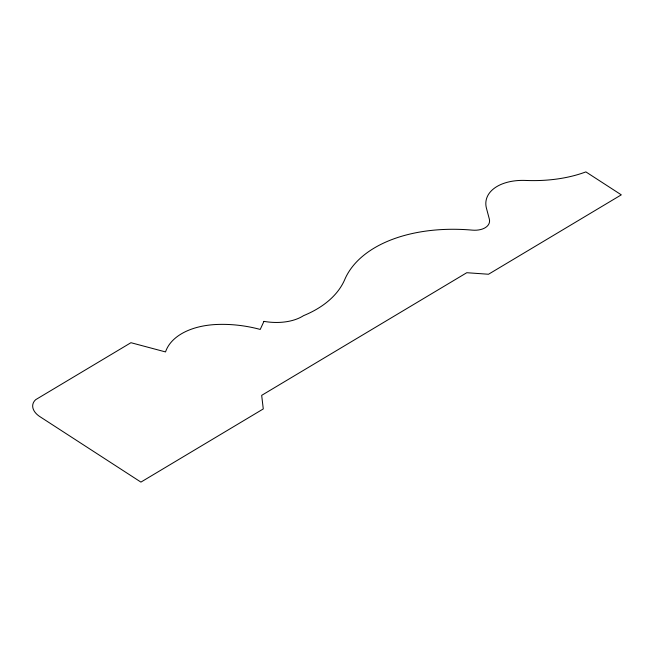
<?xml version="1.0" encoding="UTF-8"?>
<svg xmlns="http://www.w3.org/2000/svg" width="654" height="654" viewBox="0 0 654 654"><rect width="100%" height="100%" fill="white"/><g stroke="black" fill="none" stroke-linecap="round" stroke-linejoin="round"><path stroke-width="0.98" d="M263.946 321.376L260.227 329.436A89.361 53.906 10.5 0 0 216.695 324.482A70.812 42.714 10.5 0 0 165.527 351.926L130.947 342.704L35.7 399.659A21.312 12.859 10.5 0 0 40.352 416.941L140.921 482.104L263.276 408.938L261.674 395.359L466.784 272.71L488.513 274.247L621.3 194.843L585.878 171.896A121.268 73.15 10.5 0 1 525.881 180.455A45.837 27.648 10.5 0 0 486.462 208.291L489.323 219.033A18.402 11.102 10.5 0 1 472.123 230.118A139.482 84.137 10.5 0 0 344.625 279.847A130.007 78.423 10.5 0 1 303.554 315.653A46.205 27.869 10.5 0 1 263.946 321.376"/></g></svg>
